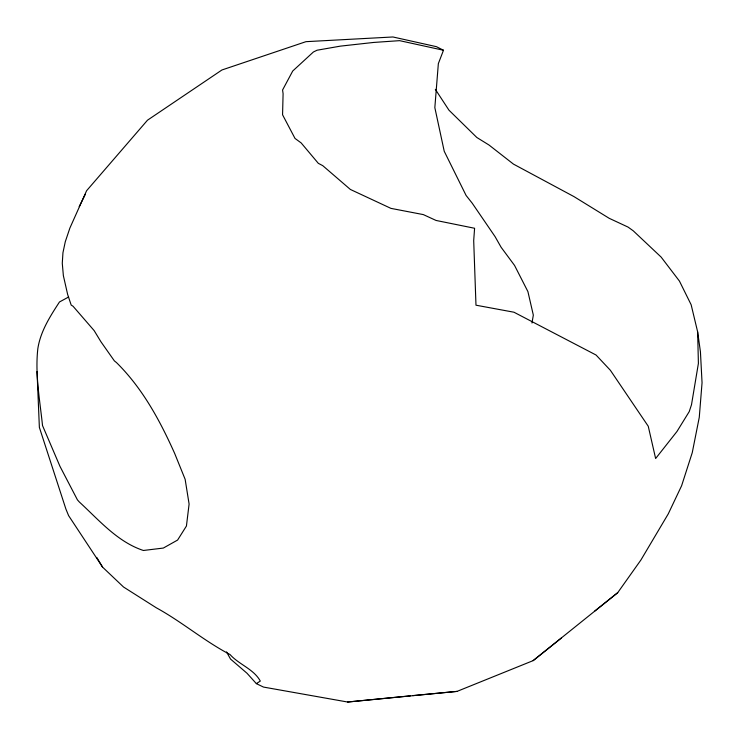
<?xml version="1.0" encoding="UTF-8"?>
<svg xmlns="http://www.w3.org/2000/svg" width="739" height="739" viewBox="0 0 739 739"><rect width="100%" height="100%" fill="white"/><g stroke="black" fill="none" stroke-linecap="round" stroke-linejoin="round"><path stroke-width="1.11" d="M531.969 323.035L533.327 315.11L527.914 291.6L514.566 265.44L501.116 247.279L495.084 236.637L472.147 203.096L466.106 195.475L444.231 151.283L434.837 107.626L438.347 63.619L443.483 50.252L436.435 46.677L392.945 36.978L305.974 41.67L221.94 69.974L147.486 120.198L86.602 190.717L69.882 228.065L65.272 241.764L62.954 252.71L62.279 263.25L63.369 275.647L67.628 294.399L71.193 305.087L73.041 306.232L94.149 330.601L100.938 341.769L114.379 360.891L116.457 362.553C142.525 388.271 159.957 420.546 174.727 453.58L185.138 479.306L189.101 504.044L186.431 526.029L177.6 540.061L163.328 548.061L143.394 550.481C117.307 541.844 98.869 519.923 79.239 501.91L77.429 499.86L59.97 466.337L42.52 425.562C39.878 400.095 34.964 374.377 37.828 348.716C40.451 331.414 50.104 316.366 59.471 301.983L68.625 296.995M79.165 206.661L85.327 194.339M226.522 651.89L230.54 659.077L247.038 673.275L256.35 683.63L263.49 687.076L347.616 702.022L457.044 691.39L533.142 660.629L617.73 592.669L640.935 559.968L668.25 513.91L681.607 485.754L692.258 452.656L699.27 417.332L702.05 382.765L700.433 351.801L697.634 331.829L691.15 304.754L679.446 281.088L661.137 257.089L633.268 230.836L628.067 227.095L609.185 218.301L573.935 196.583L513.448 164.104L489.006 145.02L476.821 137.482L448.97 110.185L435.336 89.336M594.627 611.171L617.73 592.669M533.142 660.629L561.464 637.951M347.616 702.022L410.45 695.824M412.741 695.602L457.044 691.39M256.35 683.63L260.313 681.072C253.689 668.989 238.993 664.583 230.014 654.523C204.093 640.935 181.97 621.85 156.308 607.791L123.542 587.025L102.573 567.127L68.607 515.637L65.91 509.069L39.37 427.401L37.033 371.523M443.483 50.252L399.614 40.654L373.638 42.446L340.337 46.141L317.049 50.224L313.401 51.989L292.727 71.009L282.575 90.001L283.092 93.677L282.566 114.785L295.018 138.442L301.142 142.904L318.324 163.337L322.74 165.647L350.369 189.452L390.922 208.37L423.318 214.596L436.065 220.453L474.595 228.268L473.699 240.609L475.981 305.198L513.965 312.218L596.059 355.025L610.386 370.294L648.251 426.246L655.632 458.522L676.979 431.465L689.247 411.577L691.501 404.723L698.401 363.385L697.634 331.829M96.781 557.446L102.573 567.127"/></g></svg>
